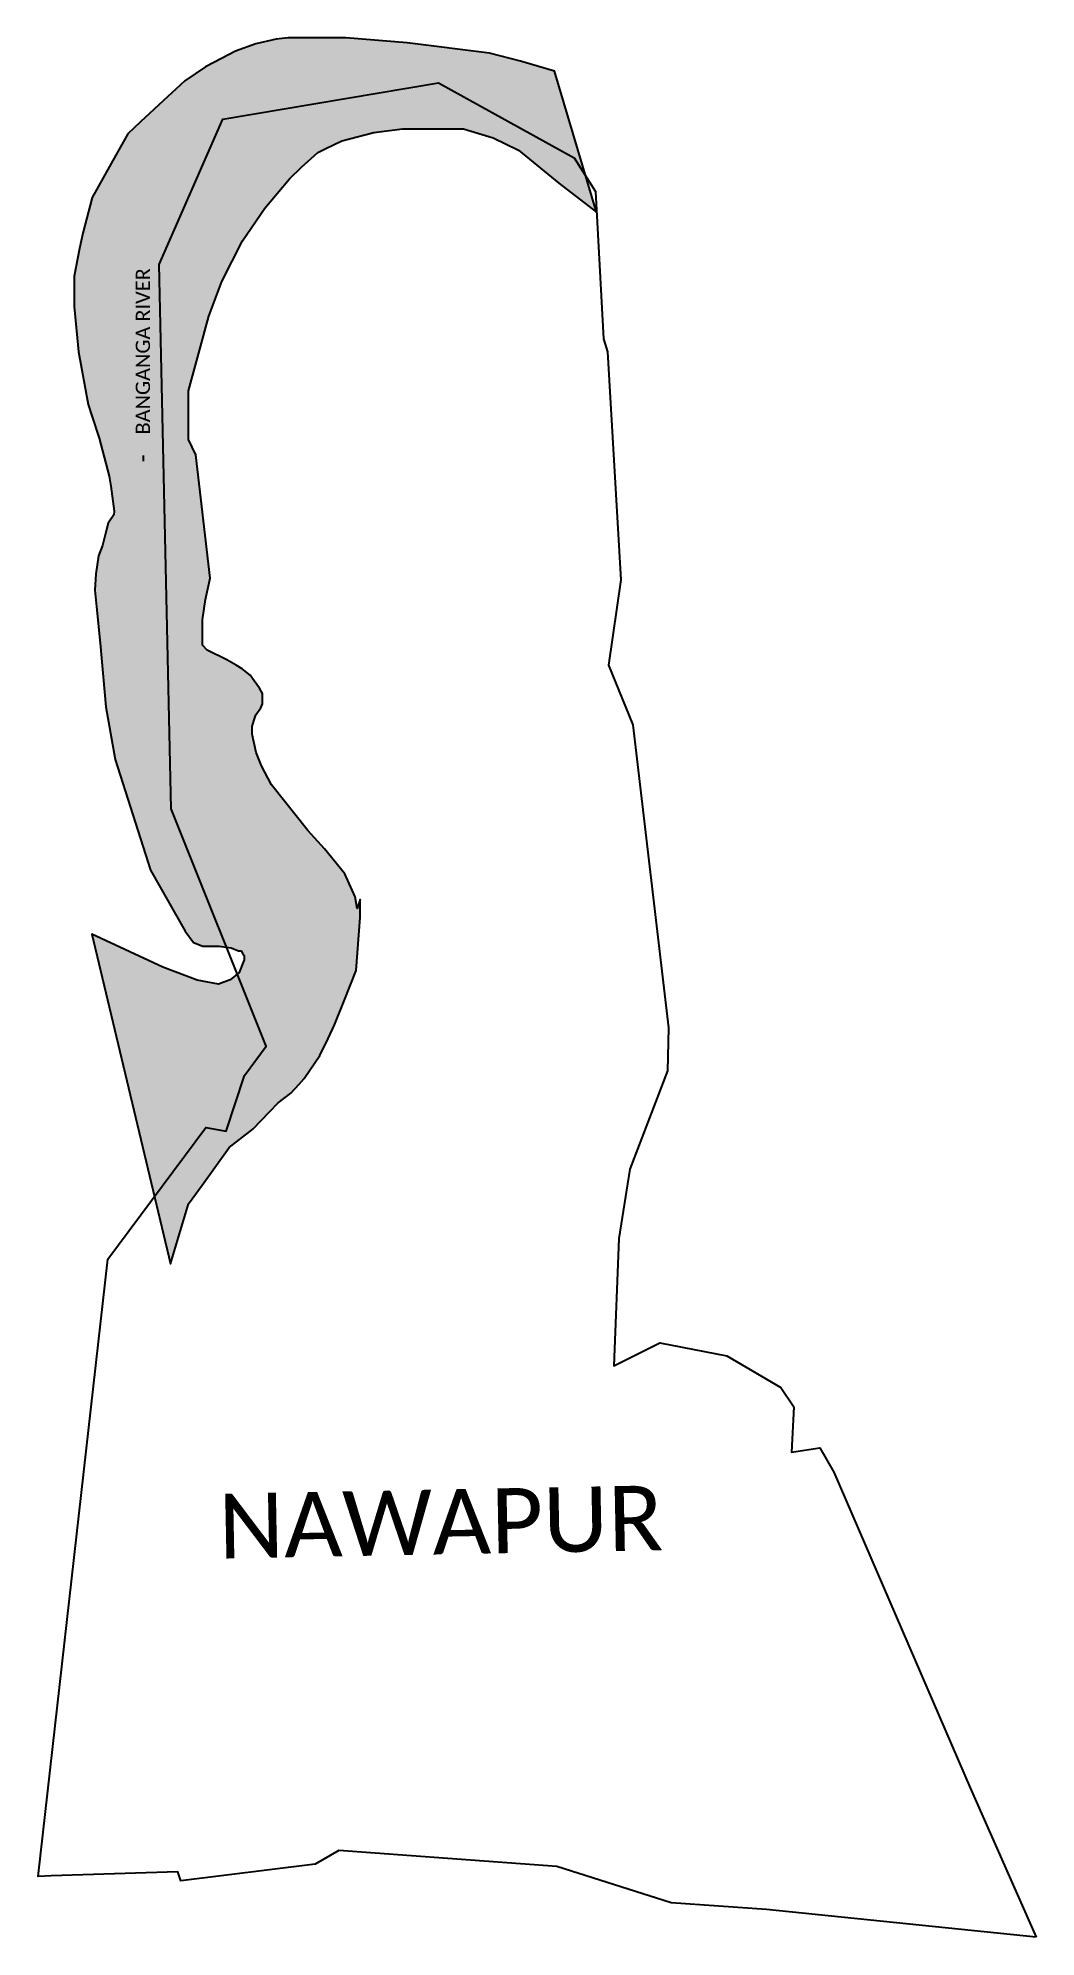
# Model space of a CAD drawing. Header units: metres. Extents: x 257678 to 259073, y 2188989 to 2191643.
import ezdxf

# ---------------------------------------------------------------- set-up
doc = ezdxf.new("R2010")
doc.units = ezdxf.units.M
doc.header["$MEASUREMENT"] = 0
for name, color, linetype in [('ARROW', 7, 'Continuous'), ('RIVER', 4, 'Continuous'), ('RIVER TEXT', 7, 'Continuous'), ('village', 3, 'Continuous'), ('VILLAGE NAME', 250, 'Continuous')]:
    doc.layers.add(name, color=color, linetype=linetype)
doc.styles.get("Standard").update_dxf_attribs({"font": 'simplex.shx'})
doc.dimstyles.get("Standard").update_dxf_attribs({"dimtxt": 0.18, "dimasz": 0.18, "dimexe": 0.18, "dimexo": 0.0625, "dimgap": 0.09, "dimtad": 0, "dimtih": 1, "dimtoh": 1, "dimdec": 4, "dimzin": 0, "dimdsep": 46, "dimtxsty": 'Standard', "dimcen": 0.09, "dimadec": 0, "dimazin": 0, "dimtfac": 1, "dimtdec": 4, "dimtofl": 0, "dimtmove": 0, "dimatfit": 3, "dimfxl": 1, "dimtolj": 1, "dimtzin": 0, "dimarcsym": 0})

msp = doc.modelspace()

# ---------------------------------------------------------------- hatches: boundary and pattern name
at = {"layer": 'RIVER'}
h = msp.add_hatch(dxfattribs=at)
h.set_pattern_fill('DASH', color=256, scale=91)
h.paths.add_polyline_path([(257764.4, 2190797.5), (257772.4, 2190708.2), (257785.3, 2190634.7), (257835, 2190480.2), (257883.5, 2190394.6), (257895.1, 2190379.2), (257907.9, 2190373.7), (257930.9, 2190373.7), (257947.6, 2190371.5), (257957.8, 2190367.1), (257961.6, 2190367.1), (257964.1, 2190363.3), (257965.9, 2190360.6), (257965.9, 2190354.9), (257964.1, 2190350.3), (257959, 2190337), (257946.2, 2190326.8), (257930, 2190320.8), (257900.1, 2190326.3), (257852, 2190344.5), (257752.9, 2190390.4), (257862.9, 2189929.8), (257888.2, 2190013.8), (257906.9, 2190039.8), (257944.7, 2190092.2), (257977.9, 2190118), (258013.5, 2190154.9), (258031.2, 2190168.3), (258042.7, 2190181), (258049.9, 2190189), (258071.6, 2190220.8), (258083.1, 2190244.8), (258092.3, 2190264), (258105.7, 2190297.6), (258122.6, 2190340), (258127.9, 2190414), (258127.9, 2190439), (258124, 2190426.5), (258121.2, 2190442.9), (258106.4, 2190474.9), (258078.2, 2190509.9), (258055, 2190535.6), (258003.9, 2190599.5), (257990.1, 2190625.8), (257982.8, 2190644.7), (257977.1, 2190670.2), (257977.1, 2190680.8), (257979.9, 2190690.1), (257982, 2190697), (257989.3, 2190707.2), (257991.3, 2190712.8), (257991.3, 2190719.2), (257991.3, 2190727.1), (257987.5, 2190734.5), (257979.6, 2190744.7), (257974.3, 2190752.6), (257962.9, 2190761.5), (257954.7, 2190766.4), (257941.7, 2190774.2), (257914.2, 2190787.5), (257907.4, 2190794.4), (257907.4, 2190804.7), (257907.4, 2190829.9), (257911.6, 2190858.3), (257918.1, 2190888.2), (257898.2, 2191060.8), (257888.2, 2191082.1), (257888.2, 2191109.3), (257888.2, 2191150), (257903.4, 2191206.4), (257916.3, 2191254.3), (257934.7, 2191303.1), (257963.6, 2191359.8), (257994.5, 2191405.4), (258029.3, 2191446.4), (258045.8, 2191462.8), (258068.9, 2191483.2), (258079.1, 2191488.3), (258102.4, 2191499.6), (258146.9, 2191511.2), (258187.3, 2191516.1), (258232.4, 2191516.1), (258272.7, 2191516.1), (258313.9, 2191503.6), (258349.4, 2191486.3), (258375, 2191465.5), (258405.7, 2191440.4), (258458.4, 2191399.9), (258399.8, 2191597), (258352.3, 2191611), (258308.8, 2191621.9), (258193.7, 2191636.4), (258108.1, 2191643.3), (258027.5, 2191643.3), (258010.5, 2191641.6), (257982.2, 2191635.2), (257953.7, 2191625), (257934.3, 2191614.7), (257912, 2191602.8), (257882.7, 2191583.2), (257852.8, 2191555.5), (257820.8, 2191525.9), (257803, 2191509.3), (257786.4, 2191479.7), (257753.2, 2191420.5), (257740.1, 2191370.3), (257735.8, 2191348.9), (257728.1, 2191310.2), (257728.1, 2191268.1), (257734, 2191204.6), (257747.7, 2191130.9), (257753, 2191115.1), (257763.3, 2191084.1), (257777.1, 2191030.6), (257779.5, 2191016.9), (257784.3, 2190981.8), (257783.8, 2190976.8), (257775.9, 2190965.1), (257771.5, 2190948.7), (257767.6, 2190933.8), (257762.4, 2190919.5), (257758.6, 2190894.4), (257757.2, 2190871.4), (257759.3, 2190848.3)])

# ---------------------------------------------------------------- linework, layer by layer
at = {"layer": 'RIVER', "flags": 128}
msp.add_lwpolyline([(258458.4, 2191399.9), (258399.8, 2191597), (258352.3, 2191611), (258308.8, 2191621.9), (258193.7, 2191636.4), (258108.1, 2191643.3), (258027.5, 2191643.3), (258010.5, 2191641.6), (257982.2, 2191635.2), (257953.7, 2191625), (257934.3, 2191614.7), (257912, 2191602.8), (257882.7, 2191583.2), (257852.8, 2191555.5), (257820.8, 2191525.9), (257803, 2191509.3), (257786.4, 2191479.7), (257753.2, 2191420.5), (257740.1, 2191370.3), (257735.8, 2191348.9), (257728.1, 2191310.2), (257728.1, 2191268.1), (257734, 2191204.6), (257747.7, 2191130.9), (257753, 2191115.1), (257763.3, 2191084.1), (257777.1, 2191030.6), (257779.5, 2191016.9), (257784.3, 2190981.8), (257783.8, 2190976.8), (257775.9, 2190965.1), (257771.5, 2190948.7), (257767.6, 2190933.8), (257762.4, 2190919.5), (257758.6, 2190894.4), (257757.2, 2190871.4), (257759.3, 2190848.3), (257764.4, 2190797.5), (257772.4, 2190708.2), (257785.3, 2190634.7), (257835, 2190480.2), (257883.5, 2190394.6), (257895.1, 2190379.2), (257907.9, 2190373.7), (257930.9, 2190373.7), (257947.6, 2190371.5), (257957.8, 2190367.1), (257961.6, 2190367.1), (257964.1, 2190363.3), (257965.9, 2190360.6), (257965.9, 2190354.9), (257964.1, 2190350.3), (257959, 2190337), (257946.2, 2190326.8), (257930, 2190320.8), (257900.1, 2190326.3), (257852, 2190344.5), (257752.9, 2190390.4), (257862.9, 2189929.8), (257888.2, 2190013.8), (257906.9, 2190039.8), (257944.7, 2190092.2), (257977.9, 2190118), (258013.5, 2190154.9), (258031.2, 2190168.3), (258042.7, 2190181), (258049.9, 2190189), (258071.6, 2190220.8), (258083.1, 2190244.8), (258092.3, 2190264), (258105.7, 2190297.6), (258122.6, 2190340), (258127.9, 2190414), (258127.9, 2190439), (258124, 2190426.5), (258121.2, 2190442.9), (258106.4, 2190474.9), (258078.2, 2190509.9), (258055, 2190535.6), (258003.9, 2190599.5), (257990.1, 2190625.8), (257982.8, 2190644.7), (257977.1, 2190670.2), (257977.1, 2190680.8), (257979.9, 2190690.1), (257982, 2190697), (257989.3, 2190707.2), (257991.3, 2190712.8), (257991.3, 2190719.2), (257991.3, 2190727.1), (257987.5, 2190734.5), (257979.6, 2190744.7), (257974.3, 2190752.6), (257962.9, 2190761.5), (257954.7, 2190766.4), (257941.7, 2190774.2), (257914.2, 2190787.5), (257907.4, 2190794.4), (257907.4, 2190804.7), (257907.4, 2190829.9), (257911.6, 2190858.3), (257918.1, 2190888.2), (257898.2, 2191060.8), (257888.2, 2191082.1), (257888.2, 2191109.3), (257888.2, 2191150), (257903.4, 2191206.4), (257916.3, 2191254.3), (257934.7, 2191303.1), (257963.6, 2191359.8), (257994.5, 2191405.4), (258029.3, 2191446.4), (258045.8, 2191462.8), (258068.9, 2191483.2), (258079.1, 2191488.3), (258102.4, 2191499.6), (258146.9, 2191511.2), (258187.3, 2191516.1), (258232.4, 2191516.1), (258272.7, 2191516.1), (258313.9, 2191503.6), (258349.4, 2191486.3), (258375, 2191465.5), (258405.7, 2191440.4)], close=True, dxfattribs=at)
at = {"layer": 'village', "color": 3, "true_color": 0x00ff00}
msp.add_polyline3d([(259072.9, 2188988.8, 0), (258696.1, 2189027.4, 0), (258562.7, 2189036.8, 0), (258403.1, 2189087.6, 0), (258098.2, 2189109.8, 0), (258065, 2189090.7, 0), (257877.4, 2189067.3, 0), (257872.9, 2189079.9, 0), (257696.2, 2189074.4, 0), (257677.6, 2189073.3, 0), (257775.4, 2189936.4, 0), (257912.3, 2190120.5, 0), (257940.8, 2190115.2, 0), (257966.4, 2190193.1, 0), (257996.7, 2190234, 0), (257864, 2190565.6, 0), (257847, 2191326.8, 0), (257936.2, 2191529.7, 0), (258237.5, 2191580.8, 0), (258427.3, 2191475.6, 0), (258456.8, 2191428.6, 0), (258468.1, 2191222.6, 0), (258473.6, 2191204.4, 0), (258492.6, 2190886, 0), (258475.2, 2190766.8, 0), (258509.1, 2190683, 0), (258558.9, 2190259.7, 0), (258557.7, 2190199.8, 0), (258505.2, 2190062.3, 0), (258489.7, 2189965.2, 0), (258482.6, 2189787.2, 0), (258547.1, 2189819.5, 0), (258640.7, 2189801.2, 0), (258716.1, 2189756.9, 0), (258734.3, 2189729.7, 0), (258730.9, 2189666.7, 0), (258770.5, 2189672.5, 0), (258790.3, 2189638.5, 0), (258980.9, 2189197.4, 0)], close=True, dxfattribs=at)
msp.add_polyline3d([(259072.9, 2188988.8, 0), (258696.1, 2189027.4, 0), (258562.7, 2189036.8, 0), (258403.1, 2189087.6, 0), (258098.2, 2189109.8, 0), (258065, 2189090.7, 0), (257877.4, 2189067.3, 0), (257872.9, 2189079.9, 0), (257696.2, 2189074.4, 0), (257677.6, 2189073.3, 0), (257775.4, 2189936.4, 0), (257912.3, 2190120.5, 0), (257940.8, 2190115.2, 0), (257966.4, 2190193.1, 0), (257996.7, 2190234, 0), (257864, 2190565.6, 0), (257847, 2191326.8, 0), (257936.2, 2191529.7, 0), (258237.5, 2191580.8, 0), (258427.3, 2191475.6, 0), (258456.8, 2191428.6, 0), (258468.1, 2191222.6, 0), (258473.6, 2191204.4, 0), (258492.6, 2190886, 0), (258475.2, 2190766.8, 0), (258509.1, 2190683, 0), (258558.9, 2190259.7, 0), (258557.7, 2190199.8, 0), (258505.2, 2190062.3, 0), (258489.7, 2189965.2, 0), (258482.6, 2189787.2, 0), (258547.1, 2189819.5, 0), (258640.7, 2189801.2, 0), (258716.1, 2189756.9, 0), (258734.3, 2189729.7, 0), (258730.9, 2189666.7, 0), (258770.5, 2189672.5, 0), (258790.3, 2189638.5, 0), (258980.9, 2189197.4, 0)], close=True, dxfattribs=at)

# ---------------------------------------------------------------- texts
at = {"layer": 'RIVER TEXT', "insert": (257814.2, 2191052.3), "char_height": 20, "attachment_point": 1, "rotation": 90}
msp.add_mtext_dynamic_manual_height_columns('\\pxqc;{\\fCalibri|b0|i0|c0|p34;BANGANGA RIVER} ', width=305.926, gutter_width=1, heights=[0], dxfattribs=at)
at = {"layer": 'VILLAGE NAME', "insert": (257929.1, 2189608.4), "char_height": 90.748, "attachment_point": 1, "rotation": 1.1028}
msp.add_mtext_dynamic_manual_height_columns('{\\fCalibri|b0|i0|c0|p34;NAWAPUR}', width=726.929, gutter_width=543.7, heights=[0], dxfattribs=at)

# ---------------------------------------------------------------- leaders
at = {"layer": 'ARROW'}
msp.add_leader([(257825.1, 2191051.9), (257825, 2191059.8)], dimstyle='Standard', override={"dimasz": 3, "dimgap": 0.09, "dimtad": 0}, dxfattribs=at)

doc.saveas('drawing.dxf')
